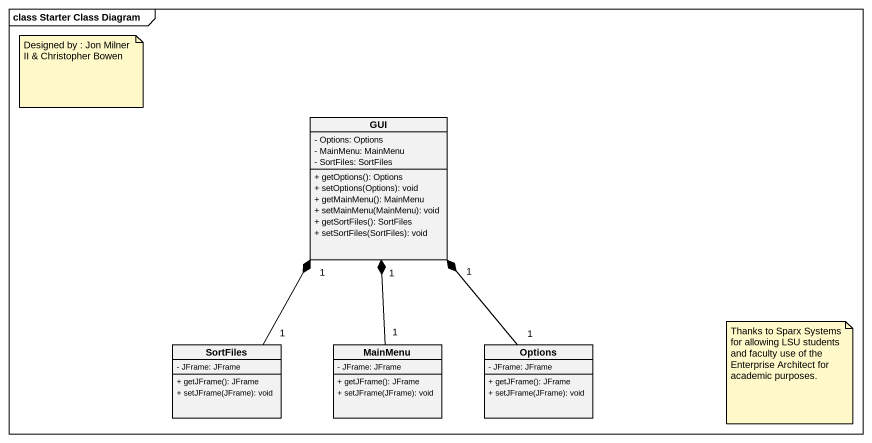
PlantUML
@startuml
mainframe class Starter Class Diagram
hide circle
hide empty members
skinparam classAttributeIconSize 0
class GUI {
  - Options: Options
  - MainMenu: MainMenu
  - SortFiles: SortFiles
  + getOptions(): Options
  + setOptions(Options): void
  + getMainMenu(): MainMenu
  + setMainMenu(MainMenu): void
  + getSortFiles(): SortFiles
  + setSortFiles(SortFiles): void
}
class SortFiles {
  - JFrame: JFrame
  + getJFrame(): JFrame
  + setJFrame(JFrame): void
}
class MainMenu {
  - JFrame: JFrame
  + getJFrame(): JFrame
  + setJFrame(JFrame): void
}
class Options {
  - JFrame: JFrame
  + getJFrame(): JFrame
  + setJFrame(JFrame): void
}
SortFiles "1" -up-* "1" GUI
MainMenu "1" -up-* "1" GUI
Options "1" -up-* "1" GUI
note as N1
  Designed by : Jon Milner II & Christopher Bowen
end note
note as N2
  Thanks to Sparx Systems for allowing LSU students and faculty use of the Enterprise Architect for academic purposes.
end note
@enduml
